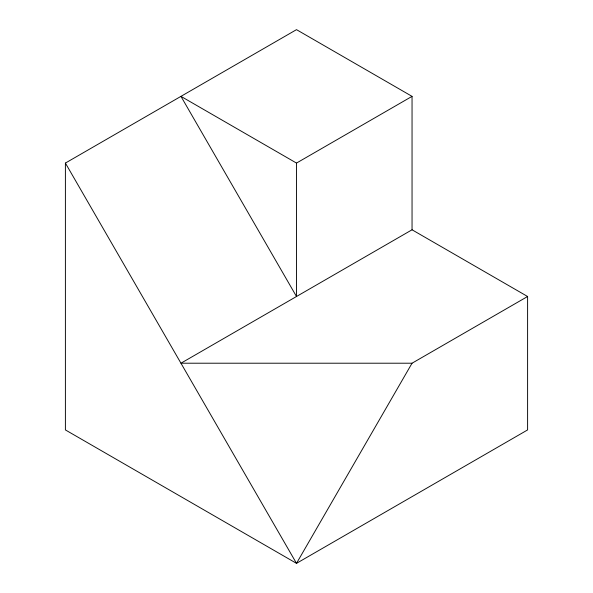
<?xml version="1.0" encoding="UTF-8"?>
<svg xmlns="http://www.w3.org/2000/svg" width="593" height="593" viewBox="0 0 593 593"><rect width="100%" height="100%" fill="white"/><g stroke="black" fill="none" stroke-linecap="round" stroke-linejoin="round"><path stroke-width="0.89" d="M412.046 363.212L296.5 563.35L65.4 429.925L65.4 163.075L296.5 29.65L412.046 96.362L412.046 229.787L180.954 363.212L412.046 363.212L527.6 296.5L527.6 429.925L296.5 563.35L65.4 163.075M296.5 163.075L296.5 296.5L180.954 96.362L296.5 163.075L412.046 96.362M412.046 229.787L527.6 296.5"/></g></svg>
